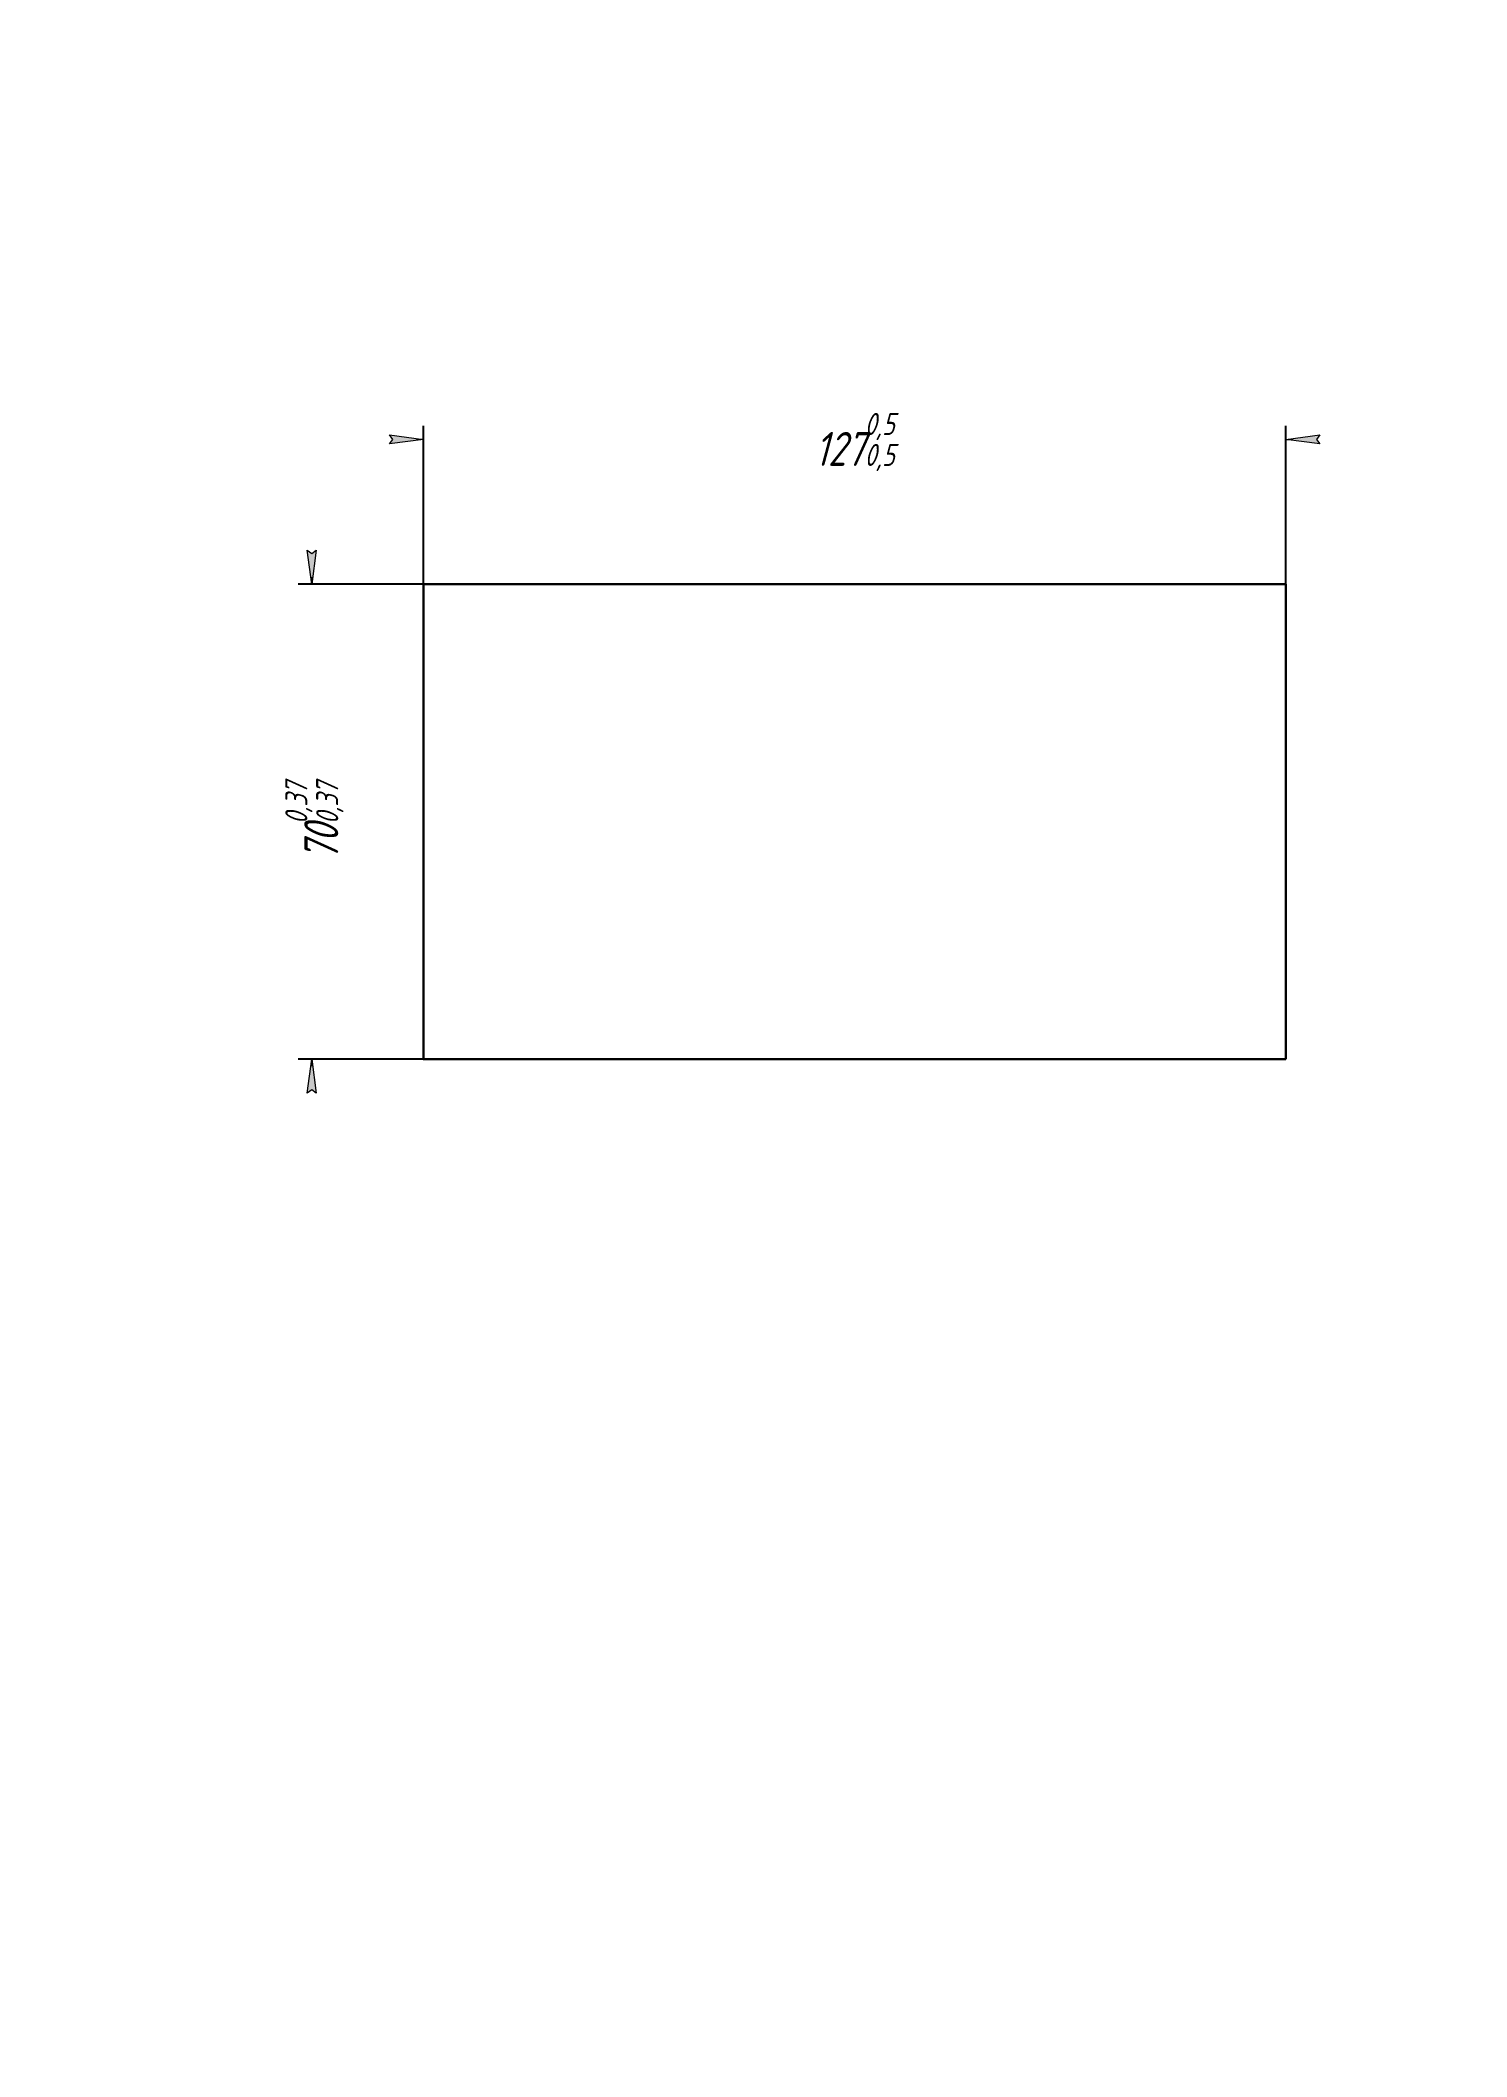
# Model space of a CAD drawing. Header units: millimetres. Extents: x 0 to 210, y 0 to 297.
import ezdxf

# ---------------------------------------------------------------- set-up
doc = ezdxf.new("R2010")
doc.units = ezdxf.units.MM
doc.linetypes.add('K5LT_BASIC', pattern=[0])
doc.linetypes.add('K5LT_THIN', pattern=[0])
doc.styles.add('KDIMTEXTSTYLE', font='GOST_AU.SHX', dxfattribs={"width": 0.96, "oblique": 15, "height": 5})
doc.dimstyles.new('KDIMSTYLE (1.00)', dxfattribs={"dimtxt": 5, "dimasz": 1, "dimexe": 2, "dimexo": 0, "dimgap": 1, "dimtad": 1, "dimtxsty": 'KDIMTEXTSTYLE', "dimsah": 1, "dimcen": 0, "dimdle": 1, "dimadec": 0, "dimazin": 0, "dimtfac": 0.667, "dimtmove": 0, "dimatfit": 3, "dimfxl": 1, "dimtvp": 1, "dimtolj": 1, "dimtzin": 0, "dimarcsym": 0})

# ---------------------------------------------------------------- blocks, each defined once
blk = doc.blocks.new('KDIMARROW_01')
blk.add_hatch(color=0).paths.add_polyline_path([(0, 0), (-5, 0.66), (-4.5, 0), (-5, -0.66)])
at = {"color": 0, "linetype": 'K5LT_THIN', "lineweight": 9}
for p, q in [((-4.5, 0), (-5, 0.66)), ((-5, 0.66), (0, 0)), ((0, 0), (-5, -0.66)), ((-5, -0.66), (-4.5, 0)), ((0, 0), (-1, 0))]:
    blk.add_line(p, q, dxfattribs=at)

msp = doc.modelspace()

# ---------------------------------------------------------------- linework, layer by layer
at = {"color": 150, "linetype": 'K5LT_BASIC', "lineweight": 30, "true_color": 0x0080ff}
for p, q in [((154.39, 216.914), (183.39, 216.914)), ((183.39, 216.914), (183.39, 146.914)), ((183.39, 146.914), (154.39, 146.914))]:
    msp.add_line(p, q, dxfattribs=at)
msp.add_lwpolyline([(154.39, 146.914), (56.39, 146.914), (56.39, 216.914), (154.39, 216.914)], dxfattribs=at)

# ---------------------------------------------------------------- dimensions: what is measured, and where the dimension line sits
at = {"color": 7}
msp.add_linear_dim(base=(56.39, 238.213), p1=(183.39, 216.914), p2=(56.39, 216.914), location=(119.89, 238.213), dimstyle='KDIMSTYLE (1.00)', override={"dimexo": 0, "dimpost": '\\H5.0;\\W0.965;\\Q15;<>\\H0.65x;\\S0,5^ 0,5;\\H1.5x;', "dimblk1": 'KDIMARROW_01', "dimblk2": 'KDIMARROW_01', "dimse1": 0, "dimse2": 0, "dimclrt": 7, "dimtolj": 1}, dxfattribs=at).render()
msp.add_linear_dim(base=(39.96, 146.914), p1=(56.39, 216.914), p2=(56.39, 146.914), angle=90, location=(39.96, 181.914), dimstyle='KDIMSTYLE (1.00)', override={"dimexo": 0, "dimpost": '\\H5.0;\\W0.965;\\Q15;<>\\H0.65x;\\S0,37^ 0,37;\\H1.5x;', "dimblk1": 'KDIMARROW_01', "dimblk2": 'KDIMARROW_01', "dimse1": 0, "dimse2": 0, "dimclrt": 7, "dimtolj": 1}, dxfattribs=at).render()

doc.saveas('drawing.dxf')
